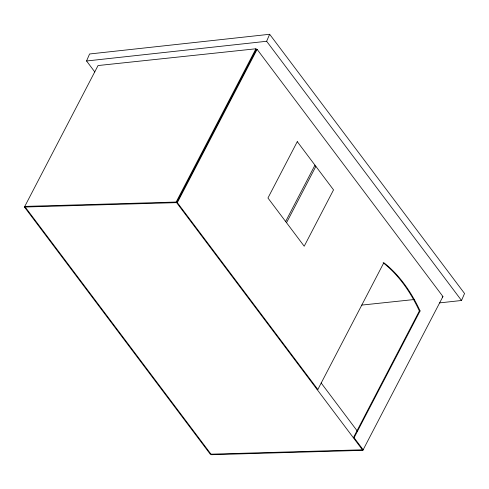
<?xml version="1.0" encoding="UTF-8"?>
<svg xmlns="http://www.w3.org/2000/svg" width="489" height="489" viewBox="0 0 489 489"><rect width="100%" height="100%" fill="white"/><g stroke="black" fill="none" stroke-linecap="round" stroke-linejoin="round"><path stroke-width="0.73" d="M94.805 71.962L86.553 60.984L89.573 53.986L269.659 34.279L464.55 293.492L461.524 300.49L439.58 302.893M461.524 300.49L266.633 41.272L269.659 34.279M354.091 437.728L420.088 310.955L419.366 310.973L353.37 437.747L354.091 437.728L363.156 449.782L210.276 454.195L24.45 207.036L98.044 65.55L255.936 48.784L256.389 49.389L257.11 49.365L442.936 296.53L362.85 450.357L211.413 454.721L24.719 206.413L176.156 202.043L362.85 450.357M176.156 202.043L255.936 48.784M176.608 202.642L256.389 49.389M24.45 207.036L177.33 202.623L257.11 49.365M285.625 221.505L314.959 165.166M286.53 222.715L315.863 166.37M317.11 389.519L317.832 389.501L383.828 262.727A150.685 94.67 88.3 0 1 420.088 310.955M86.553 60.984L266.633 41.272M361.75 305.093L414.128 299.531M442.936 296.53L442.215 296.548L442.631 297.098M321.139 382.954L357.386 431.17M177.33 202.623L317.832 389.501M383.107 262.746A150.685 94.67 88.3 0 1 419.366 310.973M297.281 141.651L267.948 197.996L304.207 246.224L333.541 189.879L297.281 141.651"/></g></svg>
